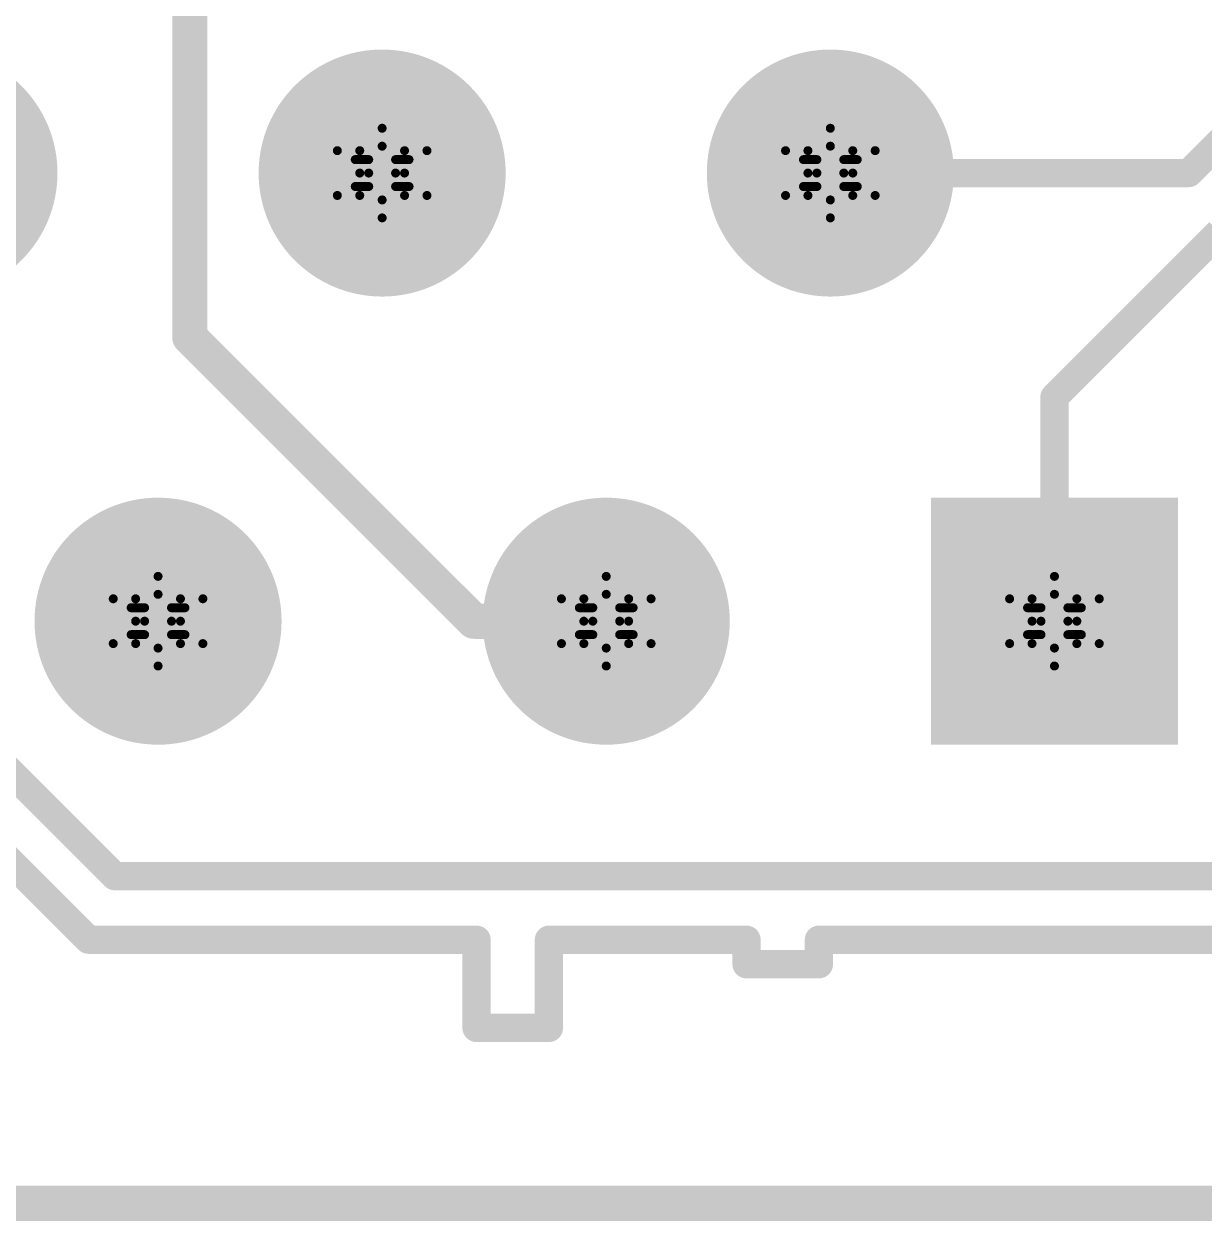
# Model space of a CAD drawing. Header units: inches. Extents: x 0 to 423, y -3 to 110.
# Drawn here: x 13.79 to 20.48, y 11.38 to 18.17 of the extents above; entities that cross this region are included whole.
import ezdxf

# ---------------------------------------------------------------- set-up
doc = ezdxf.new("R2010")
doc.units = ezdxf.units.IN
for name, color, linetype in [('Bottom Layer', 5, 'Continuous'), ('Bottom Solder', 6, 'Continuous'), ('Drill Drawing', 1, 'Continuous'), ('Mid Layer', 16, 'Continuous'), ('Mid Layer 2', 76, 'Continuous'), ('Multi-Layer', 9, 'Continuous'), ('Pad Holes', 156, 'Continuous'), ('Top Layer', 1, 'Continuous'), ('Top Solder', 216, 'Continuous')]:
    doc.layers.add(name, color=color, linetype=linetype)

# ---------------------------------------------------------------- blocks, each defined once
blk = doc.blocks.new('WIZ____RB1_125BAG1A_0_B_102')
at = {"layer": 'Bottom Layer'}
blk.add_hatch(color=5, dxfattribs=at).paths.add_polyline_path([(-5.144999869999999, -5.65000013), (-3.745000129999999, -5.65000013), (-3.745000129999999, -7.049999869999999), (-5.144999869999999, -7.049999869999999)])
h = blk.add_hatch(color=5, dxfattribs=at)
edge = h.paths.add_edge_path()
edge.add_arc((-1.905, -6.35), 0.6999985999999999, 0, 360)
h = blk.add_hatch(color=5, dxfattribs=at)
edge = h.paths.add_edge_path()
edge.add_arc((0.635, -6.35), 0.6999985999999999, 0, 360)
h = blk.add_hatch(color=5, dxfattribs=at)
edge = h.paths.add_edge_path()
edge.add_arc((-3.175, -8.889999999999999), 0.6999985999999999, 0, 360)
h = blk.add_hatch(color=5, dxfattribs=at)
edge = h.paths.add_edge_path()
edge.add_arc((-0.635, -8.889999999999999), 0.6999985999999999, 0, 360)
h = blk.add_hatch(color=5, dxfattribs=at)
edge = h.paths.add_edge_path()
edge.add_arc((1.905, -8.889999999999999), 0.6999985999999999, 0, 360)
at = {"layer": 'Bottom Solder'}
blk.add_hatch(color=6, dxfattribs=at).paths.add_polyline_path([(-5.144999869999999, -5.65000013), (-3.745000129999999, -5.65000013), (-3.745000129999999, -7.049999869999999), (-5.144999869999999, -7.049999869999999)])
h = blk.add_hatch(color=6, dxfattribs=at)
edge = h.paths.add_edge_path()
edge.add_arc((-1.905, -6.35), 0.6999985999999999, 0, 360)
h = blk.add_hatch(color=6, dxfattribs=at)
edge = h.paths.add_edge_path()
edge.add_arc((0.635, -6.35), 0.6999985999999999, 0, 360)
h = blk.add_hatch(color=6, dxfattribs=at)
edge = h.paths.add_edge_path()
edge.add_arc((-3.175, -8.889999999999999), 0.6999985999999999, 0, 360)
h = blk.add_hatch(color=6, dxfattribs=at)
edge = h.paths.add_edge_path()
edge.add_arc((-0.635, -8.889999999999999), 0.6999985999999999, 0, 360)
h = blk.add_hatch(color=6, dxfattribs=at)
edge = h.paths.add_edge_path()
edge.add_arc((1.905, -8.889999999999999), 0.6999985999999999, 0, 360)
at = {"layer": 'Mid Layer'}
blk.add_hatch(color=16, dxfattribs=at).paths.add_polyline_path([(-5.144999869999999, -5.65000013), (-3.745000129999999, -5.65000013), (-3.745000129999999, -7.049999869999999), (-5.144999869999999, -7.049999869999999)])
h = blk.add_hatch(color=16, dxfattribs=at)
edge = h.paths.add_edge_path()
edge.add_arc((-1.905, -6.35), 0.6999985999999999, 0, 360)
h = blk.add_hatch(color=16, dxfattribs=at)
edge = h.paths.add_edge_path()
edge.add_arc((0.635, -6.35), 0.6999985999999999, 0, 360)
h = blk.add_hatch(color=16, dxfattribs=at)
edge = h.paths.add_edge_path()
edge.add_arc((-3.175, -8.889999999999999), 0.6999985999999999, 0, 360)
h = blk.add_hatch(color=16, dxfattribs=at)
edge = h.paths.add_edge_path()
edge.add_arc((-0.635, -8.889999999999999), 0.6999985999999999, 0, 360)
h = blk.add_hatch(color=16, dxfattribs=at)
edge = h.paths.add_edge_path()
edge.add_arc((1.905, -8.889999999999999), 0.6999985999999999, 0, 360)
at = {"layer": 'Mid Layer 2'}
blk.add_hatch(color=76, dxfattribs=at).paths.add_polyline_path([(-5.144999869999999, -5.65000013), (-3.745000129999999, -5.65000013), (-3.745000129999999, -7.049999869999999), (-5.144999869999999, -7.049999869999999)])
h = blk.add_hatch(color=76, dxfattribs=at)
edge = h.paths.add_edge_path()
edge.add_arc((-1.905, -6.35), 0.6999985999999999, 0, 360)
h = blk.add_hatch(color=76, dxfattribs=at)
edge = h.paths.add_edge_path()
edge.add_arc((0.635, -6.35), 0.6999985999999999, 0, 360)
h = blk.add_hatch(color=76, dxfattribs=at)
edge = h.paths.add_edge_path()
edge.add_arc((-3.175, -8.889999999999999), 0.6999985999999999, 0, 360)
h = blk.add_hatch(color=76, dxfattribs=at)
edge = h.paths.add_edge_path()
edge.add_arc((-0.635, -8.889999999999999), 0.6999985999999999, 0, 360)
h = blk.add_hatch(color=76, dxfattribs=at)
edge = h.paths.add_edge_path()
edge.add_arc((1.905, -8.889999999999999), 0.6999985999999999, 0, 360)
at = {"layer": 'Multi-Layer'}
blk.add_hatch(color=9, dxfattribs=at).paths.add_polyline_path([(-5.144999869999999, -5.65000013), (-3.745000129999999, -5.65000013), (-3.745000129999999, -7.049999869999999), (-5.144999869999999, -7.049999869999999)])
h = blk.add_hatch(color=9, dxfattribs=at)
edge = h.paths.add_edge_path()
edge.add_arc((-1.905, -6.35), 0.6999985999999999, 0, 360)
h = blk.add_hatch(color=9, dxfattribs=at)
edge = h.paths.add_edge_path()
edge.add_arc((0.635, -6.35), 0.6999985999999999, 0, 360)
h = blk.add_hatch(color=9, dxfattribs=at)
edge = h.paths.add_edge_path()
edge.add_arc((-3.175, -8.889999999999999), 0.6999985999999999, 0, 360)
h = blk.add_hatch(color=9, dxfattribs=at)
edge = h.paths.add_edge_path()
edge.add_arc((-0.635, -8.889999999999999), 0.6999985999999999, 0, 360)
h = blk.add_hatch(color=9, dxfattribs=at)
edge = h.paths.add_edge_path()
edge.add_arc((1.905, -8.889999999999999), 0.6999985999999999, 0, 360)
at = {"layer": 'Pad Holes'}
h = blk.add_hatch(color=7, dxfattribs=at)
edge = h.paths.add_edge_path()
edge.add_arc((-4.444999999999999, -6.35), 0.4499991, 0, 360)
h = blk.add_hatch(color=7, dxfattribs=at)
edge = h.paths.add_edge_path()
edge.add_arc((-1.905, -6.35), 0.4499991, 0, 360)
h = blk.add_hatch(color=7, dxfattribs=at)
edge = h.paths.add_edge_path()
edge.add_arc((0.635, -6.35), 0.4499991, 0, 360)
h = blk.add_hatch(color=7, dxfattribs=at)
edge = h.paths.add_edge_path()
edge.add_arc((-3.175, -8.889999999999999), 0.4499991, 0, 360)
h = blk.add_hatch(color=7, dxfattribs=at)
edge = h.paths.add_edge_path()
edge.add_arc((-0.635, -8.889999999999999), 0.4499991, 0, 360)
at = {"layer": 'Top Layer'}
blk.add_hatch(color=1, dxfattribs=at).paths.add_polyline_path([(-5.144999869999999, -5.65000013), (-3.745000129999999, -5.65000013), (-3.745000129999999, -7.049999869999999), (-5.144999869999999, -7.049999869999999)])
h = blk.add_hatch(color=1, dxfattribs=at)
edge = h.paths.add_edge_path()
edge.add_arc((-1.905, -6.35), 0.6999985999999999, 0, 360)
h = blk.add_hatch(color=1, dxfattribs=at)
edge = h.paths.add_edge_path()
edge.add_arc((0.635, -6.35), 0.6999985999999999, 0, 360)
h = blk.add_hatch(color=1, dxfattribs=at)
edge = h.paths.add_edge_path()
edge.add_arc((-3.175, -8.889999999999999), 0.6999985999999999, 0, 360)
h = blk.add_hatch(color=1, dxfattribs=at)
edge = h.paths.add_edge_path()
edge.add_arc((-0.635, -8.889999999999999), 0.6999985999999999, 0, 360)
h = blk.add_hatch(color=1, dxfattribs=at)
edge = h.paths.add_edge_path()
edge.add_arc((1.905, -8.889999999999999), 0.6999985999999999, 0, 360)
at = {"layer": 'Top Solder'}
blk.add_hatch(color=216, dxfattribs=at).paths.add_polyline_path([(-5.144999869999999, -5.65000013), (-3.745000129999999, -5.65000013), (-3.745000129999999, -7.049999869999999), (-5.144999869999999, -7.049999869999999)])
h = blk.add_hatch(color=216, dxfattribs=at)
edge = h.paths.add_edge_path()
edge.add_arc((-1.905, -6.35), 0.6999985999999999, 0, 360)
h = blk.add_hatch(color=216, dxfattribs=at)
edge = h.paths.add_edge_path()
edge.add_arc((0.635, -6.35), 0.6999985999999999, 0, 360)
h = blk.add_hatch(color=216, dxfattribs=at)
edge = h.paths.add_edge_path()
edge.add_arc((-3.175, -8.889999999999999), 0.6999985999999999, 0, 360)
h = blk.add_hatch(color=216, dxfattribs=at)
edge = h.paths.add_edge_path()
edge.add_arc((-0.635, -8.889999999999999), 0.6999985999999999, 0, 360)
h = blk.add_hatch(color=216, dxfattribs=at)
edge = h.paths.add_edge_path()
edge.add_arc((1.905, -8.889999999999999), 0.6999985999999999, 0, 360)

msp = doc.modelspace()

# ---------------------------------------------------------------- linework, layer by layer
at = {"layer": 'Bottom Layer', "const_width": 0.1999996}
msp.add_lwpolyline([(7.410000419999999, 11.4799999), (22.96000234, 11.4799999)], dxfattribs=at)
at = {"layer": 'Drill Drawing', "const_width": 0.0508}
for points in [[(15.69300138, 17.44700092), (15.82000138, 17.57400092)], [(15.82000138, 17.57400092), (15.94700138, 17.44700092)], [(18.23300138, 17.44700092), (18.36000138, 17.57400092)], [(18.36000138, 17.57400092), (18.48700138, 17.44700092)], [(15.56600138, 17.44700092), (15.69300138, 17.32000092)], [(15.56600138, 17.44700092), (15.69300138, 17.44700092)], [(15.74380138, 17.39620092), (15.82000138, 17.47240092)], [(15.82000138, 17.47240092), (15.89620138, 17.39620092)], [(15.94700138, 17.44700092), (16.07400138, 17.44700092)], [(15.94700138, 17.32000092), (16.07400138, 17.44700092)], [(18.10600138, 17.44700092), (18.23300138, 17.32000092)], [(18.10600138, 17.44700092), (18.23300138, 17.44700092)], [(18.28380138, 17.39620092), (18.36000138, 17.47240092)], [(18.36000138, 17.47240092), (18.43620138, 17.39620092)], [(18.48700138, 17.44700092), (18.61400138, 17.44700092)], [(18.48700138, 17.32000092), (18.61400138, 17.44700092)], [(15.66760138, 17.39620092), (15.74380138, 17.32000092)], [(15.66760138, 17.39620092), (15.74380138, 17.39620092)], [(15.89620138, 17.39620092), (15.97240138, 17.39620092)], [(15.89620138, 17.32000092), (15.97240138, 17.39620092)], [(18.20760138, 17.39620092), (18.28380138, 17.32000092)], [(18.20760138, 17.39620092), (18.28380138, 17.39620092)], [(18.43620138, 17.39620092), (18.51240138, 17.39620092)], [(18.43620138, 17.32000092), (18.51240138, 17.39620092)], [(15.56600138, 17.19300092), (15.69300138, 17.32000092)], [(15.66760138, 17.24380092), (15.74380138, 17.32000092)], [(15.89620138, 17.32000092), (15.97240138, 17.24380092)], [(15.94700138, 17.32000092), (16.07400138, 17.19300092)], [(18.10600138, 17.19300092), (18.23300138, 17.32000092)], [(18.20760138, 17.24380092), (18.28380138, 17.32000092)], [(18.43620138, 17.32000092), (18.51240138, 17.24380092)], [(18.48700138, 17.32000092), (18.61400138, 17.19300092)], [(15.66760138, 17.24380092), (15.74380138, 17.24380092)], [(15.74380138, 17.24380092), (15.82000138, 17.16760092)], [(15.82000138, 17.16760092), (15.89620138, 17.24380092)], [(15.89620138, 17.24380092), (15.97240138, 17.24380092)], [(18.20760138, 17.24380092), (18.28380138, 17.24380092)], [(18.28380138, 17.24380092), (18.36000138, 17.16760092)], [(18.36000138, 17.16760092), (18.43620138, 17.24380092)], [(18.43620138, 17.24380092), (18.51240138, 17.24380092)], [(15.56600138, 17.19300092), (15.69300138, 17.19300092)], [(15.69300138, 17.19300092), (15.82000138, 17.06600092)], [(15.82000138, 17.06600092), (15.94700138, 17.19300092)], [(15.94700138, 17.19300092), (16.07400138, 17.19300092)], [(18.10600138, 17.19300092), (18.23300138, 17.19300092)], [(18.23300138, 17.19300092), (18.36000138, 17.06600092)], [(18.36000138, 17.06600092), (18.48700138, 17.19300092)], [(18.48700138, 17.19300092), (18.61400138, 17.19300092)], [(14.42300138, 14.90700092), (14.55000138, 15.03400092)], [(14.55000138, 15.03400092), (14.67700138, 14.90700092)], [(16.96300138, 14.90700092), (17.09000138, 15.03400092)], [(17.09000138, 15.03400092), (17.21700138, 14.90700092)], [(19.50300138, 14.90700092), (19.63000138, 15.03400092)], [(19.63000138, 15.03400092), (19.75700138, 14.90700092)], [(14.29600138, 14.90700092), (14.42300138, 14.78000092)], [(14.29600138, 14.90700092), (14.42300138, 14.90700092)], [(14.47380138, 14.85620092), (14.55000138, 14.93240092)], [(14.55000138, 14.93240092), (14.62620138, 14.85620092)], [(14.67700138, 14.90700092), (14.80400138, 14.90700092)], [(14.67700138, 14.78000092), (14.80400138, 14.90700092)], [(16.83600138, 14.90700092), (16.96300138, 14.78000092)], [(16.83600138, 14.90700092), (16.96300138, 14.90700092)], [(17.01380138, 14.85620092), (17.09000138, 14.93240092)], [(17.09000138, 14.93240092), (17.16620138, 14.85620092)], [(17.21700138, 14.90700092), (17.34400138, 14.90700092)], [(17.21700138, 14.78000092), (17.34400138, 14.90700092)], [(19.37600138, 14.90700092), (19.50300138, 14.78000092)], [(19.37600138, 14.90700092), (19.50300138, 14.90700092)], [(19.55380138, 14.85620092), (19.63000138, 14.93240092)], [(19.63000138, 14.93240092), (19.70620138, 14.85620092)], [(19.75700138, 14.90700092), (19.88400138, 14.90700092)], [(19.75700138, 14.78000092), (19.88400138, 14.90700092)], [(14.39760138, 14.85620092), (14.47380138, 14.78000092)], [(14.39760138, 14.85620092), (14.47380138, 14.85620092)], [(14.62620138, 14.85620092), (14.70240138, 14.85620092)], [(14.62620138, 14.78000092), (14.70240138, 14.85620092)], [(16.93760138, 14.85620092), (17.01380138, 14.78000092)], [(16.93760138, 14.85620092), (17.01380138, 14.85620092)], [(17.16620138, 14.85620092), (17.24240138, 14.85620092)], [(17.16620138, 14.78000092), (17.24240138, 14.85620092)], [(19.47760138, 14.85620092), (19.55380138, 14.78000092)], [(19.47760138, 14.85620092), (19.55380138, 14.85620092)], [(19.70620138, 14.85620092), (19.78240138, 14.85620092)], [(19.70620138, 14.78000092), (19.78240138, 14.85620092)], [(14.29600138, 14.65300092), (14.42300138, 14.78000092)], [(14.39760138, 14.70380092), (14.47380138, 14.78000092)], [(14.62620138, 14.78000092), (14.70240138, 14.70380092)], [(14.67700138, 14.78000092), (14.80400138, 14.65300092)], [(16.83600138, 14.65300092), (16.96300138, 14.78000092)], [(16.93760138, 14.70380092), (17.01380138, 14.78000092)], [(17.16620138, 14.78000092), (17.24240138, 14.70380092)], [(17.21700138, 14.78000092), (17.34400138, 14.65300092)], [(19.37600138, 14.65300092), (19.50300138, 14.78000092)], [(19.47760138, 14.70380092), (19.55380138, 14.78000092)], [(19.70620138, 14.78000092), (19.78240138, 14.70380092)], [(19.75700138, 14.78000092), (19.88400138, 14.65300092)], [(14.39760138, 14.70380092), (14.47380138, 14.70380092)], [(14.47380138, 14.70380092), (14.55000138, 14.62760092)], [(14.55000138, 14.62760092), (14.62620138, 14.70380092)], [(14.62620138, 14.70380092), (14.70240138, 14.70380092)], [(16.93760138, 14.70380092), (17.01380138, 14.70380092)], [(17.01380138, 14.70380092), (17.09000138, 14.62760092)], [(17.09000138, 14.62760092), (17.16620138, 14.70380092)], [(17.16620138, 14.70380092), (17.24240138, 14.70380092)], [(19.47760138, 14.70380092), (19.55380138, 14.70380092)], [(19.55380138, 14.70380092), (19.63000138, 14.62760092)], [(19.63000138, 14.62760092), (19.70620138, 14.70380092)], [(19.70620138, 14.70380092), (19.78240138, 14.70380092)], [(14.29600138, 14.65300092), (14.42300138, 14.65300092)], [(14.42300138, 14.65300092), (14.55000138, 14.52600092)], [(14.55000138, 14.52600092), (14.67700138, 14.65300092)], [(14.67700138, 14.65300092), (14.80400138, 14.65300092)], [(16.83600138, 14.65300092), (16.96300138, 14.65300092)], [(16.96300138, 14.65300092), (17.09000138, 14.52600092)], [(17.09000138, 14.52600092), (17.21700138, 14.65300092)], [(17.21700138, 14.65300092), (17.34400138, 14.65300092)], [(19.37600138, 14.65300092), (19.50300138, 14.65300092)], [(19.50300138, 14.65300092), (19.63000138, 14.52600092)], [(19.63000138, 14.52600092), (19.75700138, 14.65300092)], [(19.75700138, 14.65300092), (19.88400138, 14.65300092)]]:
    msp.add_lwpolyline(points, dxfattribs=at)
at = {"layer": 'Drill Drawing', "const_width": 0.0254}
for points in [[(15.80730138, 17.57400092, 1), (15.83270138, 17.57400092, 1)], [(15.80730138, 17.57400092, 1), (15.83270138, 17.57400092, 1)], [(18.34730138, 17.57400092, 1), (18.37270138, 17.57400092, 1)], [(18.34730138, 17.57400092, 1), (18.37270138, 17.57400092, 1)], [(15.55330138, 17.44700092, 1), (15.57870138, 17.44700092, 1)], [(15.55330138, 17.44700092, 1), (15.57870138, 17.44700092, 1)], [(15.68030138, 17.44700092, 1), (15.70570138, 17.44700092, 1)], [(15.68030138, 17.44700092, 1), (15.70570138, 17.44700092, 1)], [(15.80730138, 17.47240092, 1), (15.83270138, 17.47240092, 1)], [(15.80730138, 17.47240092, 1), (15.83270138, 17.47240092, 1)], [(15.93430138, 17.44700092, 1), (15.95970138, 17.44700092, 1)], [(15.93430138, 17.44700092, 1), (15.95970138, 17.44700092, 1)], [(16.06130138, 17.44700092, 1), (16.08670138, 17.44700092, 1)], [(16.06130138, 17.44700092, 1), (16.08670138, 17.44700092, 1)], [(18.09330138, 17.44700092, 1), (18.11870138, 17.44700092, 1)], [(18.09330138, 17.44700092, 1), (18.11870138, 17.44700092, 1)], [(18.22030138, 17.44700092, 1), (18.24570138, 17.44700092, 1)], [(18.22030138, 17.44700092, 1), (18.24570138, 17.44700092, 1)], [(18.34730138, 17.47240092, 1), (18.37270138, 17.47240092, 1)], [(18.34730138, 17.47240092, 1), (18.37270138, 17.47240092, 1)], [(18.47430138, 17.44700092, 1), (18.49970138, 17.44700092, 1)], [(18.47430138, 17.44700092, 1), (18.49970138, 17.44700092, 1)], [(18.60130138, 17.44700092, 1), (18.62670138, 17.44700092, 1)], [(18.60130138, 17.44700092, 1), (18.62670138, 17.44700092, 1)], [(15.65490138, 17.39620092, 1), (15.68030138, 17.39620092, 1)], [(15.65490138, 17.39620092, 1), (15.68030138, 17.39620092, 1)], [(15.73110138, 17.39620092, 1), (15.75650138, 17.39620092, 1)], [(15.73110138, 17.39620092, 1), (15.75650138, 17.39620092, 1)], [(15.88350138, 17.39620092, 1), (15.90890138, 17.39620092, 1)], [(15.88350138, 17.39620092, 1), (15.90890138, 17.39620092, 1)], [(15.95970138, 17.39620092, 1), (15.98510138, 17.39620092, 1)], [(15.95970138, 17.39620092, 1), (15.98510138, 17.39620092, 1)], [(18.19490138, 17.39620092, 1), (18.22030138, 17.39620092, 1)], [(18.19490138, 17.39620092, 1), (18.22030138, 17.39620092, 1)], [(18.27110138, 17.39620092, 1), (18.29650138, 17.39620092, 1)], [(18.27110138, 17.39620092, 1), (18.29650138, 17.39620092, 1)], [(18.42350138, 17.39620092, 1), (18.44890138, 17.39620092, 1)], [(18.42350138, 17.39620092, 1), (18.44890138, 17.39620092, 1)], [(18.49970138, 17.39620092, 1), (18.52510138, 17.39620092, 1)], [(18.49970138, 17.39620092, 1), (18.52510138, 17.39620092, 1)], [(15.68030138, 17.32000092, 1), (15.70570138, 17.32000092, 1)], [(15.68030138, 17.32000092, 1), (15.70570138, 17.32000092, 1)], [(15.73110138, 17.32000092, 1), (15.75650138, 17.32000092, 1)], [(15.73110138, 17.32000092, 1), (15.75650138, 17.32000092, 1)], [(15.88350138, 17.32000092, 1), (15.90890138, 17.32000092, 1)], [(15.88350138, 17.32000092, 1), (15.90890138, 17.32000092, 1)], [(15.93430138, 17.32000092, 1), (15.95970138, 17.32000092, 1)], [(15.93430138, 17.32000092, 1), (15.95970138, 17.32000092, 1)], [(18.22030138, 17.32000092, 1), (18.24570138, 17.32000092, 1)], [(18.22030138, 17.32000092, 1), (18.24570138, 17.32000092, 1)], [(18.27110138, 17.32000092, 1), (18.29650138, 17.32000092, 1)], [(18.27110138, 17.32000092, 1), (18.29650138, 17.32000092, 1)], [(18.42350138, 17.32000092, 1), (18.44890138, 17.32000092, 1)], [(18.42350138, 17.32000092, 1), (18.44890138, 17.32000092, 1)], [(18.47430138, 17.32000092, 1), (18.49970138, 17.32000092, 1)], [(18.47430138, 17.32000092, 1), (18.49970138, 17.32000092, 1)], [(15.65490138, 17.24380092, 1), (15.68030138, 17.24380092, 1)], [(15.65490138, 17.24380092, 1), (15.68030138, 17.24380092, 1)], [(15.73110138, 17.24380092, 1), (15.75650138, 17.24380092, 1)], [(15.73110138, 17.24380092, 1), (15.75650138, 17.24380092, 1)], [(15.88350138, 17.24380092, 1), (15.90890138, 17.24380092, 1)], [(15.88350138, 17.24380092, 1), (15.90890138, 17.24380092, 1)], [(15.95970138, 17.24380092, 1), (15.98510138, 17.24380092, 1)], [(15.95970138, 17.24380092, 1), (15.98510138, 17.24380092, 1)], [(18.19490138, 17.24380092, 1), (18.22030138, 17.24380092, 1)], [(18.19490138, 17.24380092, 1), (18.22030138, 17.24380092, 1)], [(18.27110138, 17.24380092, 1), (18.29650138, 17.24380092, 1)], [(18.27110138, 17.24380092, 1), (18.29650138, 17.24380092, 1)], [(18.42350138, 17.24380092, 1), (18.44890138, 17.24380092, 1)], [(18.42350138, 17.24380092, 1), (18.44890138, 17.24380092, 1)], [(18.49970138, 17.24380092, 1), (18.52510138, 17.24380092, 1)], [(18.49970138, 17.24380092, 1), (18.52510138, 17.24380092, 1)], [(15.55330138, 17.19300092, 1), (15.57870138, 17.19300092, 1)], [(15.55330138, 17.19300092, 1), (15.57870138, 17.19300092, 1)], [(15.68030138, 17.19300092, 1), (15.70570138, 17.19300092, 1)], [(15.68030138, 17.19300092, 1), (15.70570138, 17.19300092, 1)], [(15.80730138, 17.16760092, 1), (15.83270138, 17.16760092, 1)], [(15.80730138, 17.16760092, 1), (15.83270138, 17.16760092, 1)], [(15.93430138, 17.19300092, 1), (15.95970138, 17.19300092, 1)], [(15.93430138, 17.19300092, 1), (15.95970138, 17.19300092, 1)], [(16.06130138, 17.19300092, 1), (16.08670138, 17.19300092, 1)], [(16.06130138, 17.19300092, 1), (16.08670138, 17.19300092, 1)], [(18.09330138, 17.19300092, 1), (18.11870138, 17.19300092, 1)], [(18.09330138, 17.19300092, 1), (18.11870138, 17.19300092, 1)], [(18.22030138, 17.19300092, 1), (18.24570138, 17.19300092, 1)], [(18.22030138, 17.19300092, 1), (18.24570138, 17.19300092, 1)], [(18.34730138, 17.16760092, 1), (18.37270138, 17.16760092, 1)], [(18.34730138, 17.16760092, 1), (18.37270138, 17.16760092, 1)], [(18.47430138, 17.19300092, 1), (18.49970138, 17.19300092, 1)], [(18.47430138, 17.19300092, 1), (18.49970138, 17.19300092, 1)], [(18.60130138, 17.19300092, 1), (18.62670138, 17.19300092, 1)], [(18.60130138, 17.19300092, 1), (18.62670138, 17.19300092, 1)], [(15.80730138, 17.06600092, 1), (15.83270138, 17.06600092, 1)], [(15.80730138, 17.06600092, 1), (15.83270138, 17.06600092, 1)], [(18.34730138, 17.06600092, 1), (18.37270138, 17.06600092, 1)], [(18.34730138, 17.06600092, 1), (18.37270138, 17.06600092, 1)], [(14.53730138, 15.03400092, 1), (14.56270138, 15.03400092, 1)], [(14.53730138, 15.03400092, 1), (14.56270138, 15.03400092, 1)], [(17.07730138, 15.03400092, 1), (17.10270138, 15.03400092, 1)], [(17.07730138, 15.03400092, 1), (17.10270138, 15.03400092, 1)], [(19.61730138, 15.03400092, 1), (19.64270138, 15.03400092, 1)], [(19.61730138, 15.03400092, 1), (19.64270138, 15.03400092, 1)], [(14.28330138, 14.90700092, 1), (14.30870138, 14.90700092, 1)], [(14.28330138, 14.90700092, 1), (14.30870138, 14.90700092, 1)], [(14.41030138, 14.90700092, 1), (14.43570138, 14.90700092, 1)], [(14.41030138, 14.90700092, 1), (14.43570138, 14.90700092, 1)], [(14.53730138, 14.93240092, 1), (14.56270138, 14.93240092, 1)], [(14.53730138, 14.93240092, 1), (14.56270138, 14.93240092, 1)], [(14.66430138, 14.90700092, 1), (14.68970138, 14.90700092, 1)], [(14.66430138, 14.90700092, 1), (14.68970138, 14.90700092, 1)], [(14.79130138, 14.90700092, 1), (14.81670138, 14.90700092, 1)], [(14.79130138, 14.90700092, 1), (14.81670138, 14.90700092, 1)], [(16.82330138, 14.90700092, 1), (16.84870138, 14.90700092, 1)], [(16.82330138, 14.90700092, 1), (16.84870138, 14.90700092, 1)], [(16.95030138, 14.90700092, 1), (16.97570138, 14.90700092, 1)], [(16.95030138, 14.90700092, 1), (16.97570138, 14.90700092, 1)], [(17.07730138, 14.93240092, 1), (17.10270138, 14.93240092, 1)], [(17.07730138, 14.93240092, 1), (17.10270138, 14.93240092, 1)], [(17.20430138, 14.90700092, 1), (17.22970138, 14.90700092, 1)], [(17.20430138, 14.90700092, 1), (17.22970138, 14.90700092, 1)], [(17.33130138, 14.90700092, 1), (17.35670138, 14.90700092, 1)], [(17.33130138, 14.90700092, 1), (17.35670138, 14.90700092, 1)], [(19.36330138, 14.90700092, 1), (19.38870138, 14.90700092, 1)], [(19.36330138, 14.90700092, 1), (19.38870138, 14.90700092, 1)], [(19.49030138, 14.90700092, 1), (19.51570138, 14.90700092, 1)], [(19.49030138, 14.90700092, 1), (19.51570138, 14.90700092, 1)], [(19.61730138, 14.93240092, 1), (19.64270138, 14.93240092, 1)], [(19.61730138, 14.93240092, 1), (19.64270138, 14.93240092, 1)], [(19.74430138, 14.90700092, 1), (19.76970138, 14.90700092, 1)], [(19.74430138, 14.90700092, 1), (19.76970138, 14.90700092, 1)], [(19.87130138, 14.90700092, 1), (19.89670138, 14.90700092, 1)], [(19.87130138, 14.90700092, 1), (19.89670138, 14.90700092, 1)], [(14.38490138, 14.85620092, 1), (14.41030138, 14.85620092, 1)], [(14.38490138, 14.85620092, 1), (14.41030138, 14.85620092, 1)], [(14.46110138, 14.85620092, 1), (14.48650138, 14.85620092, 1)], [(14.46110138, 14.85620092, 1), (14.48650138, 14.85620092, 1)], [(14.61350138, 14.85620092, 1), (14.63890138, 14.85620092, 1)], [(14.61350138, 14.85620092, 1), (14.63890138, 14.85620092, 1)], [(14.68970138, 14.85620092, 1), (14.71510138, 14.85620092, 1)], [(14.68970138, 14.85620092, 1), (14.71510138, 14.85620092, 1)], [(16.92490138, 14.85620092, 1), (16.95030138, 14.85620092, 1)], [(16.92490138, 14.85620092, 1), (16.95030138, 14.85620092, 1)], [(17.00110138, 14.85620092, 1), (17.02650138, 14.85620092, 1)], [(17.00110138, 14.85620092, 1), (17.02650138, 14.85620092, 1)], [(17.15350138, 14.85620092, 1), (17.17890138, 14.85620092, 1)], [(17.15350138, 14.85620092, 1), (17.17890138, 14.85620092, 1)], [(17.22970138, 14.85620092, 1), (17.25510138, 14.85620092, 1)], [(17.22970138, 14.85620092, 1), (17.25510138, 14.85620092, 1)], [(19.46490138, 14.85620092, 1), (19.49030138, 14.85620092, 1)], [(19.46490138, 14.85620092, 1), (19.49030138, 14.85620092, 1)], [(19.54110138, 14.85620092, 1), (19.56650138, 14.85620092, 1)], [(19.54110138, 14.85620092, 1), (19.56650138, 14.85620092, 1)], [(19.69350138, 14.85620092, 1), (19.71890138, 14.85620092, 1)], [(19.69350138, 14.85620092, 1), (19.71890138, 14.85620092, 1)], [(19.76970138, 14.85620092, 1), (19.79510138, 14.85620092, 1)], [(19.76970138, 14.85620092, 1), (19.79510138, 14.85620092, 1)], [(14.41030138, 14.78000092, 1), (14.43570138, 14.78000092, 1)], [(14.41030138, 14.78000092, 1), (14.43570138, 14.78000092, 1)], [(14.46110138, 14.78000092, 1), (14.48650138, 14.78000092, 1)], [(14.46110138, 14.78000092, 1), (14.48650138, 14.78000092, 1)], [(14.61350138, 14.78000092, 1), (14.63890138, 14.78000092, 1)], [(14.61350138, 14.78000092, 1), (14.63890138, 14.78000092, 1)], [(14.66430138, 14.78000092, 1), (14.68970138, 14.78000092, 1)], [(14.66430138, 14.78000092, 1), (14.68970138, 14.78000092, 1)], [(16.95030138, 14.78000092, 1), (16.97570138, 14.78000092, 1)], [(16.95030138, 14.78000092, 1), (16.97570138, 14.78000092, 1)], [(17.00110138, 14.78000092, 1), (17.02650138, 14.78000092, 1)], [(17.00110138, 14.78000092, 1), (17.02650138, 14.78000092, 1)], [(17.15350138, 14.78000092, 1), (17.17890138, 14.78000092, 1)], [(17.15350138, 14.78000092, 1), (17.17890138, 14.78000092, 1)], [(17.20430138, 14.78000092, 1), (17.22970138, 14.78000092, 1)], [(17.20430138, 14.78000092, 1), (17.22970138, 14.78000092, 1)], [(19.49030138, 14.78000092, 1), (19.51570138, 14.78000092, 1)], [(19.49030138, 14.78000092, 1), (19.51570138, 14.78000092, 1)], [(19.54110138, 14.78000092, 1), (19.56650138, 14.78000092, 1)], [(19.54110138, 14.78000092, 1), (19.56650138, 14.78000092, 1)], [(19.69350138, 14.78000092, 1), (19.71890138, 14.78000092, 1)], [(19.69350138, 14.78000092, 1), (19.71890138, 14.78000092, 1)], [(19.74430138, 14.78000092, 1), (19.76970138, 14.78000092, 1)], [(19.74430138, 14.78000092, 1), (19.76970138, 14.78000092, 1)], [(14.38490138, 14.70380092, 1), (14.41030138, 14.70380092, 1)], [(14.38490138, 14.70380092, 1), (14.41030138, 14.70380092, 1)], [(14.46110138, 14.70380092, 1), (14.48650138, 14.70380092, 1)], [(14.46110138, 14.70380092, 1), (14.48650138, 14.70380092, 1)], [(14.61350138, 14.70380092, 1), (14.63890138, 14.70380092, 1)], [(14.61350138, 14.70380092, 1), (14.63890138, 14.70380092, 1)], [(14.68970138, 14.70380092, 1), (14.71510138, 14.70380092, 1)], [(14.68970138, 14.70380092, 1), (14.71510138, 14.70380092, 1)], [(16.92490138, 14.70380092, 1), (16.95030138, 14.70380092, 1)], [(16.92490138, 14.70380092, 1), (16.95030138, 14.70380092, 1)], [(17.00110138, 14.70380092, 1), (17.02650138, 14.70380092, 1)], [(17.00110138, 14.70380092, 1), (17.02650138, 14.70380092, 1)], [(17.15350138, 14.70380092, 1), (17.17890138, 14.70380092, 1)], [(17.15350138, 14.70380092, 1), (17.17890138, 14.70380092, 1)], [(17.22970138, 14.70380092, 1), (17.25510138, 14.70380092, 1)], [(17.22970138, 14.70380092, 1), (17.25510138, 14.70380092, 1)], [(19.46490138, 14.70380092, 1), (19.49030138, 14.70380092, 1)], [(19.46490138, 14.70380092, 1), (19.49030138, 14.70380092, 1)], [(19.54110138, 14.70380092, 1), (19.56650138, 14.70380092, 1)], [(19.54110138, 14.70380092, 1), (19.56650138, 14.70380092, 1)], [(19.69350138, 14.70380092, 1), (19.71890138, 14.70380092, 1)], [(19.69350138, 14.70380092, 1), (19.71890138, 14.70380092, 1)], [(19.76970138, 14.70380092, 1), (19.79510138, 14.70380092, 1)], [(19.76970138, 14.70380092, 1), (19.79510138, 14.70380092, 1)], [(14.28330138, 14.65300092, 1), (14.30870138, 14.65300092, 1)], [(14.28330138, 14.65300092, 1), (14.30870138, 14.65300092, 1)], [(14.41030138, 14.65300092, 1), (14.43570138, 14.65300092, 1)], [(14.41030138, 14.65300092, 1), (14.43570138, 14.65300092, 1)], [(14.66430138, 14.65300092, 1), (14.68970138, 14.65300092, 1)], [(14.66430138, 14.65300092, 1), (14.68970138, 14.65300092, 1)], [(14.79130138, 14.65300092, 1), (14.81670138, 14.65300092, 1)], [(14.79130138, 14.65300092, 1), (14.81670138, 14.65300092, 1)], [(16.82330138, 14.65300092, 1), (16.84870138, 14.65300092, 1)], [(16.82330138, 14.65300092, 1), (16.84870138, 14.65300092, 1)], [(16.95030138, 14.65300092, 1), (16.97570138, 14.65300092, 1)], [(16.95030138, 14.65300092, 1), (16.97570138, 14.65300092, 1)], [(17.20430138, 14.65300092, 1), (17.22970138, 14.65300092, 1)], [(17.20430138, 14.65300092, 1), (17.22970138, 14.65300092, 1)], [(17.33130138, 14.65300092, 1), (17.35670138, 14.65300092, 1)], [(17.33130138, 14.65300092, 1), (17.35670138, 14.65300092, 1)], [(19.36330138, 14.65300092, 1), (19.38870138, 14.65300092, 1)], [(19.36330138, 14.65300092, 1), (19.38870138, 14.65300092, 1)], [(19.49030138, 14.65300092, 1), (19.51570138, 14.65300092, 1)], [(19.49030138, 14.65300092, 1), (19.51570138, 14.65300092, 1)], [(19.74430138, 14.65300092, 1), (19.76970138, 14.65300092, 1)], [(19.74430138, 14.65300092, 1), (19.76970138, 14.65300092, 1)], [(19.87130138, 14.65300092, 1), (19.89670138, 14.65300092, 1)], [(19.87130138, 14.65300092, 1), (19.89670138, 14.65300092, 1)], [(14.53730138, 14.62760092, 1), (14.56270138, 14.62760092, 1)], [(14.53730138, 14.62760092, 1), (14.56270138, 14.62760092, 1)], [(17.07730138, 14.62760092, 1), (17.10270138, 14.62760092, 1)], [(17.07730138, 14.62760092, 1), (17.10270138, 14.62760092, 1)], [(19.61730138, 14.62760092, 1), (19.64270138, 14.62760092, 1)], [(19.61730138, 14.62760092, 1), (19.64270138, 14.62760092, 1)], [(14.53730138, 14.52600092, 1), (14.56270138, 14.52600092, 1)], [(14.53730138, 14.52600092, 1), (14.56270138, 14.52600092, 1)], [(17.07730138, 14.52600092, 1), (17.10270138, 14.52600092, 1)], [(17.07730138, 14.52600092, 1), (17.10270138, 14.52600092, 1)], [(19.61730138, 14.52600092, 1), (19.64270138, 14.52600092, 1)], [(19.61730138, 14.52600092, 1), (19.64270138, 14.52600092, 1)]]:
    msp.add_lwpolyline(points, format="xyb", close=True, dxfattribs=at)
at = {"layer": 'Top Layer'}
for points, const_width in [([(14.73000102, 16.39000024), (14.73000102, 18.83000044)], 0.1999996), ([(20.39088378, 17.32000092), (21.0308825, 17.95999964)], 0.15999968), ([(18.36000138, 17.32000092), (20.39088378, 17.32000092)], 0.15999968), ([(20.27495564, 16.69495518), (20.5648687, 16.98486824)], 0.15999968), ([(20.13000038, 16.54999992), (20.27495564, 16.69495518)], 0.15999968), ([(19.63000138, 16.05000092), (20.13000038, 16.54999992)], 0.15999968), ([(14.73000102, 16.39000024), (16.34000034, 14.78000092)], 0.1999996), ([(19.63000138, 14.78000092), (19.63000138, 16.05000092)], 0.15999968), ([(16.34000034, 14.78000092), (17.09000138, 14.78000092)], 0.1999996), ([(13.53000342, 14.10999972), (14.3054451, 13.33455804)], 0.15999968), ([(13.17000414, 13.9608814), (14.0508863, 13.07999924)], 0.15999968), ([(14.3054451, 13.33455804), (21.3554437, 13.33455804)], 0.15999968), ([(14.0508863, 13.07999924), (14.05088884, 13.07999924)], 0.15999968), ([(14.05088884, 13.07999924), (14.15632932, 12.97455876)], 0.15999968), ([(14.15632932, 12.97455876), (14.5699988, 12.97455876)], 0.15999968), ([(14.5699988, 12.97455876), (15.739999, 12.97455876)], 0.15999968), ([(15.739999, 12.97455876), (15.94499732, 12.97455876)], 0.15999968), ([(15.94499732, 12.97455876), (16.3549965, 12.97455876)], 0.15999968), ([(16.3549965, 12.47455468), (16.3549965, 12.97455876)], 0.15999968), ([(16.76499568, 12.47455468), (16.76499568, 12.97455876)], 0.15999968), ([(16.76499568, 12.97455876), (17.17499486, 12.97455876)], 0.15999968), ([(17.17499486, 12.97455876), (17.27000102, 12.97455876)], 0.15999968), ([(17.27000102, 12.97455876), (17.47499934, 12.97455876)], 0.15999968), ([(17.47499934, 12.97455876), (17.88499852, 12.97455876)], 0.15999968), ([(17.88499852, 12.83542772), (17.88499852, 12.97455876)], 0.15999968), ([(18.2949977, 12.83542772), (18.2949977, 12.97455876)], 0.15999968), ([(18.2949977, 12.97455876), (18.68000074, 12.97455876)], 0.15999968), ([(18.68000074, 12.97455876), (21.50455948, 12.97455876)], 0.15999968), ([(17.88499852, 12.83542772), (18.2949977, 12.83542772)], 0.15999968), ([(16.3549965, 12.47455468), (16.76499568, 12.47455468)], 0.15999968)]:
    msp.add_lwpolyline(points, dxfattribs=dict(at, const_width=const_width))
for points, const_width in [([(18.32000146, 17.32000092, 1), (18.4000013, 17.32000092, 1)], 0.07999984), ([(20.35088386, 17.32000092, 1), (20.4308837, 17.32000092, 1)], 0.07999984), ([(20.35088386, 17.32000092, 1), (20.4308837, 17.32000092, 1)], 0.07999984), ([(20.23495572, 16.69495518, 1), (20.31495556, 16.69495518, 1)], 0.07999984), ([(20.23495572, 16.69495518, 1), (20.31495556, 16.69495518, 1)], 0.07999984), ([(20.09000046, 16.54999992, 1), (20.1700003, 16.54999992, 1)], 0.07999984), ([(20.09000046, 16.54999992, 1), (20.1700003, 16.54999992, 1)], 0.07999984), ([(14.68000112, 16.39000024, 1), (14.78000092, 16.39000024, 1)], 0.0999998), ([(14.68000112, 16.39000024, 1), (14.78000092, 16.39000024, 1)], 0.0999998), ([(19.59000146, 16.05000092, 1), (19.6700013, 16.05000092, 1)], 0.07999984), ([(19.59000146, 16.05000092, 1), (19.6700013, 16.05000092, 1)], 0.07999984), ([(16.29000044, 14.78000092, 1), (16.39000024, 14.78000092, 1)], 0.0999998), ([(16.29000044, 14.78000092, 1), (16.39000024, 14.78000092, 1)], 0.0999998), ([(17.04000148, 14.78000092, 1), (17.14000128, 14.78000092, 1)], 0.0999998), ([(19.59000146, 14.78000092, 1), (19.6700013, 14.78000092, 1)], 0.07999984), ([(14.26544518, 13.33455804, 1), (14.34544502, 13.33455804, 1)], 0.07999984), ([(14.26544518, 13.33455804, 1), (14.34544502, 13.33455804, 1)], 0.07999984), ([(14.01088638, 13.07999924, 1), (14.09088622, 13.07999924, 1)], 0.07999984), ([(14.01088638, 13.07999924, 1), (14.09088622, 13.07999924, 1)], 0.07999984), ([(14.01088892, 13.07999924, 1), (14.09088876, 13.07999924, 1)], 0.07999984), ([(14.01088892, 13.07999924, 1), (14.09088876, 13.07999924, 1)], 0.07999984), ([(14.1163294, 12.97455876, 1), (14.19632924, 12.97455876, 1)], 0.07999984), ([(14.1163294, 12.97455876, 1), (14.19632924, 12.97455876, 1)], 0.07999984), ([(14.52999888, 12.97455876, 1), (14.60999872, 12.97455876, 1)], 0.07999984), ([(14.52999888, 12.97455876, 1), (14.60999872, 12.97455876, 1)], 0.07999984), ([(15.69999908, 12.97455876, 1), (15.77999892, 12.97455876, 1)], 0.07999984), ([(15.69999908, 12.97455876, 1), (15.77999892, 12.97455876, 1)], 0.07999984), ([(15.9049974, 12.97455876, 1), (15.98499724, 12.97455876, 1)], 0.07999984), ([(15.9049974, 12.97455876, 1), (15.98499724, 12.97455876, 1)], 0.07999984), ([(16.31499658, 12.97455876, 1), (16.39499642, 12.97455876, 1)], 0.07999984), ([(16.31499658, 12.97455876, 1), (16.39499642, 12.97455876, 1)], 0.07999984), ([(16.72499576, 12.97455876, 1), (16.8049956, 12.97455876, 1)], 0.07999984), ([(16.72499576, 12.97455876, 1), (16.8049956, 12.97455876, 1)], 0.07999984), ([(17.13499494, 12.97455876, 1), (17.21499478, 12.97455876, 1)], 0.07999984), ([(17.13499494, 12.97455876, 1), (17.21499478, 12.97455876, 1)], 0.07999984), ([(17.2300011, 12.97455876, 1), (17.31000094, 12.97455876, 1)], 0.07999984), ([(17.2300011, 12.97455876, 1), (17.31000094, 12.97455876, 1)], 0.07999984), ([(17.43499942, 12.97455876, 1), (17.51499926, 12.97455876, 1)], 0.07999984), ([(17.43499942, 12.97455876, 1), (17.51499926, 12.97455876, 1)], 0.07999984), ([(17.8449986, 12.97455876, 1), (17.92499844, 12.97455876, 1)], 0.07999984), ([(17.8449986, 12.97455876, 1), (17.92499844, 12.97455876, 1)], 0.07999984), ([(18.25499778, 12.97455876, 1), (18.33499762, 12.97455876, 1)], 0.07999984), ([(18.25499778, 12.97455876, 1), (18.33499762, 12.97455876, 1)], 0.07999984), ([(18.64000082, 12.97455876, 1), (18.72000066, 12.97455876, 1)], 0.07999984), ([(18.64000082, 12.97455876, 1), (18.72000066, 12.97455876, 1)], 0.07999984), ([(17.8449986, 12.83542772, 1), (17.92499844, 12.83542772, 1)], 0.07999984), ([(17.8449986, 12.83542772, 1), (17.92499844, 12.83542772, 1)], 0.07999984), ([(18.25499778, 12.83542772, 1), (18.33499762, 12.83542772, 1)], 0.07999984), ([(18.25499778, 12.83542772, 1), (18.33499762, 12.83542772, 1)], 0.07999984), ([(16.31499658, 12.47455468, 1), (16.39499642, 12.47455468, 1)], 0.07999984), ([(16.31499658, 12.47455468, 1), (16.39499642, 12.47455468, 1)], 0.07999984), ([(16.72499576, 12.47455468, 1), (16.8049956, 12.47455468, 1)], 0.07999984), ([(16.72499576, 12.47455468, 1), (16.8049956, 12.47455468, 1)], 0.07999984)]:
    msp.add_lwpolyline(points, format="xyb", close=True, dxfattribs=dict(at, const_width=const_width))

# ---------------------------------------------------------------- block references
at = {"rotation": 180}
msp.add_blockref('WIZ____RB1_125BAG1A_0_B_102', (15.18500138, 8.43000092), dxfattribs=at)

doc.saveas('drawing.dxf')
